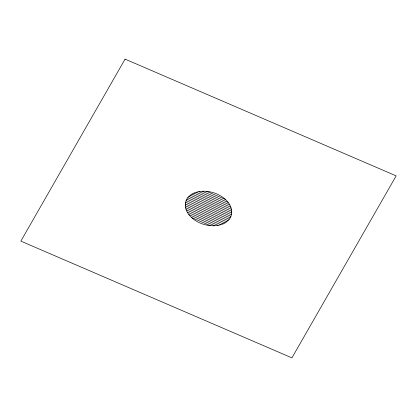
<?xml version="1.0" encoding="UTF-8"?>
<svg xmlns="http://www.w3.org/2000/svg" width="417" height="417" viewBox="0 0 417 417"><rect width="100%" height="100%" fill="white"/><g stroke="black" fill="none" stroke-linecap="round" stroke-linejoin="round"><path stroke-width="0.63" d="M206.551 191.325L225.456 199.467M202.162 191.247L228.182 202.453M198.852 191.638L229.824 204.976M196.157 192.294L230.851 207.233M193.889 193.134L231.451 209.308M191.961 194.113L231.711 211.237M190.314 195.224L231.69 213.04M188.922 196.438L231.414 214.739M187.759 197.752L230.909 216.34M186.816 199.159L230.184 217.841M186.091 200.66L229.241 219.248M185.586 202.261L228.078 220.562M185.31 203.96L226.686 221.776M185.289 205.763L225.039 222.887M185.549 207.692L223.111 223.866M186.149 209.767L220.843 224.706M187.176 212.024L218.148 225.362M188.818 214.547L214.838 225.753M191.544 217.533L210.449 225.675M125.079 59.125L20.85 241.125L291.921 357.875L396.15 175.875L125.079 59.125M192.701 218.544A23.764 16.565 17 0 0 231.154 215.672A23.764 16.565 17 0 0 201.651 191.283A23.764 16.565 17 0 0 192.701 218.544"/></g></svg>
